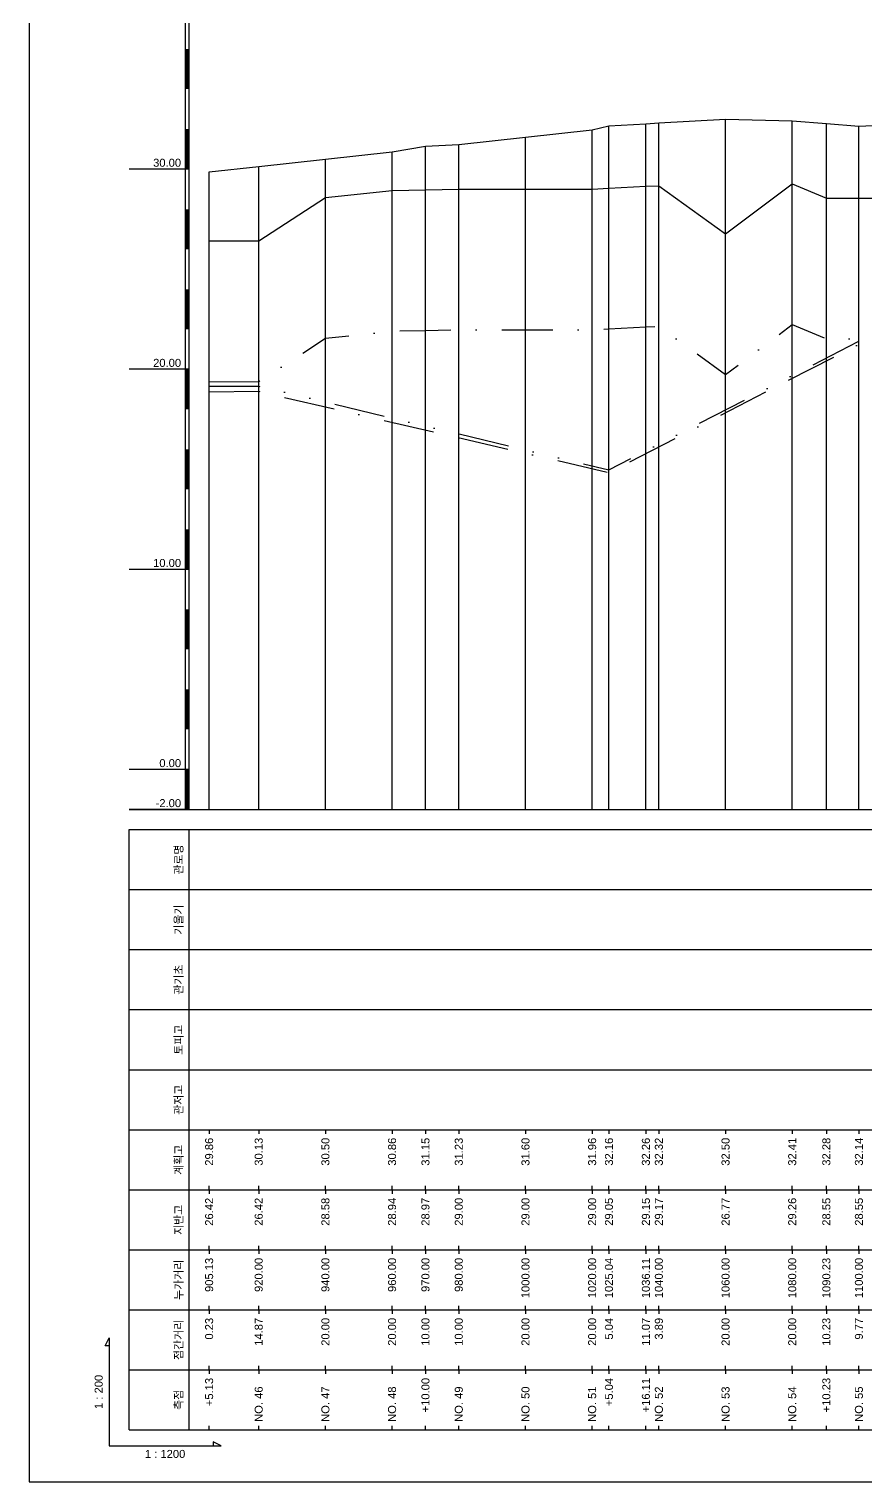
# Model space of a CAD drawing. Header units: millimetres. Extents: x -105495 to 3444, y -108190 to 2013.
# Drawn here: x 20 to 229.1, y -14168 to -13805 of the extents above; entities that cross this region are included whole.
import ezdxf
from ezdxf.enums import TextEntityAlignment as Align

# ---------------------------------------------------------------- set-up
doc = ezdxf.new("R2010")
doc.units = ezdxf.units.MM
for name, pattern in [('BORDER', [44.45, 12.7, -6.35, 12.7, -6.35, 0, -6.35]), ('DASHDOT', [25.4, 12.7, -6.35, 0, -6.35]), ('DIVIDE', [31.75, 12.7, -6.35, 0, -6.35, 0, -6.35])]:
    doc.linetypes.add(name, pattern=pattern)
for name, color, linetype in [('KZ_종단_계획선', 1, 'Continuous'), ('KZ_종단_도각', 7, 'Continuous'), ('KZ_종단_수직선', 7, 'Continuous'), ('KZ_종단_암선1', 56, 'DASHDOT'), ('KZ_종단_암선2', 4, 'DIVIDE'), ('KZ_종단_암선3', 6, 'BORDER'), ('KZ_종단_지반선', 3, 'Continuous'), ('KZ_종단_테이블문자', 7, 'Continuous'), ('KZ_종단_테이블선', 7, 'Continuous'), ('KZ_종단_폴대', 7, 'Continuous')]:
    doc.layers.add(name, color=color, linetype=linetype)
doc.styles.get("Standard").update_dxf_attribs({"font": 'arial.ttf'})

msp = doc.modelspace()

# ---------------------------------------------------------------- linework, layer by layer
at = {"layer": 'KZ_종단_계획선'}
msp.add_lwpolyline([(65, -13840.68), (65, -13840.69), (77.39, -13839.35), (94.06, -13837.51), (110.72, -13835.68), (119.06, -13834.25), (127.39, -13833.85), (144.06, -13832.01), (160.72, -13830.18), (164.93, -13829.2), (174.15, -13828.7), (177.39, -13828.39), (194.06, -13827.52), (210.72, -13827.94), (219.25, -13828.61), (227.39, -13829.29), (230.91, -13829.07)], dxfattribs=at)
at = {"layer": 'KZ_종단_도각'}
msp.add_lwpolyline([(20, -14168), (861, -14168), (861, -13574), (20, -13574)], close=True, dxfattribs=at)
at = {"layer": 'KZ_종단_수직선'}
for p, q in [((160.72, -14000), (160.72, -13830.18)), ((164.92, -14000), (164.92, -13829.2)), ((174.15, -14000), (174.15, -13828.7)), ((177.39, -14000), (177.39, -13828.39)), ((194.06, -14000), (194.06, -13827.52)), ((210.72, -14000), (210.72, -13827.94)), ((219.25, -14000), (219.25, -13828.61)), ((227.39, -14000), (227.39, -13829.29)), ((127.39, -14000), (127.39, -13833.85)), ((144.06, -14000), (144.06, -13832.01)), ((94.06, -14000), (94.06, -13837.51)), ((110.72, -14000), (110.72, -13835.68)), ((119.06, -14000), (119.06, -13834.25)), ((65, -14000), (65, -13840.69)), ((77.39, -14000), (77.39, -13839.35))]:
    msp.add_line(p, q, dxfattribs=at)
at = {"layer": 'KZ_종단_암선1', "flags": 128}
msp.add_lwpolyline([(65, -13893.1), (77.39, -13893.09), (94.06, -13882.25), (110.72, -13880.47), (119.06, -13880.31), (127.39, -13880.15), (144.06, -13880.14), (160.72, -13880.13), (164.92, -13879.89), (174.15, -13879.37), (177.39, -13879.3), (194.06, -13891.31), (210.72, -13878.82), (219.25, -13882.36), (227.39, -13882.36), (230.91, -13882.36), (230.91, -13882.36), (244.06, -13882.35), (260.72, -13882.34), (277.39, -13882.33), (279.84, -13882.34), (294.06, -13882.4), (310.72, -13882.68), (327.39, -13874.11), (344.06, -13878.67), (347.1, -13878.89), (347.27, -13878.87), (347.27, -13878.87), (347.27, -13878.87), (347.27, -13878.87), (347.27, -13878.87), (347.27, -13878.87), (360.72, -13877.74), (377.39, -13877.72), (394.06, -13872.36), (410.72, -13868.61), (427.39, -13859.71), (444.06, -13866.05), (460.72, -13872.48), (468.58, -13874.58), (477.39, -13875.99), (478.75, -13876.6), (485.1, -13879.45), (494.06, -13879.72), (496.57, -13878.93)], dxfattribs=at)
at = {"layer": 'KZ_종단_암선2', "flags": 128}
msp.add_lwpolyline([(65, -13894.26), (77.39, -13894.21), (164.92, -13915.11), (227.39, -13883.01), (230.91, -13882.99), (230.91, -13882.99), (244.06, -13882.94), (260.72, -13882.88), (277.39, -13882.82), (279.84, -13882.8), (294.06, -13882.69), (310.72, -13883.37), (327.39, -13883.43), (344.06, -13896.54), (347.1, -13898.24), (347.27, -13898.31), (347.27, -13898.31), (347.27, -13898.31), (347.27, -13898.31), (347.27, -13898.31), (347.27, -13898.31), (360.72, -13903.72), (377.39, -13911.96), (394.06, -13914.99), (410.72, -13919.64), (427.39, -13919.13), (444.06, -13933.87), (460.72, -13948.69), (468.58, -13954.76), (477.39, -13960.6), (478.75, -13961.89), (485.1, -13967.94), (494.06, -13972.73), (496.57, -13973.2)], dxfattribs=at)
at = {"layer": 'KZ_종단_암선3', "flags": 128}
msp.add_lwpolyline([(65, -13895.6), (77.39, -13895.51), (164.92, -13915.79), (227.39, -13883.75), (230.91, -13883.73), (230.91, -13883.73), (244.06, -13883.63), (260.72, -13883.51), (277.39, -13883.39), (279.84, -13883.34), (294.06, -13883.03)], dxfattribs=at)
at = {"layer": 'KZ_종단_지반선', "flags": 128}
msp.add_lwpolyline([(65, -13857.92), (77.39, -13857.92), (94.06, -13847.08), (110.72, -13845.31), (119.06, -13845.16), (127.39, -13845), (144.06, -13845), (160.72, -13845), (164.92, -13844.76), (174.15, -13844.24), (177.39, -13844.16), (194.06, -13856.13), (210.72, -13843.7), (219.25, -13847.26), (227.39, -13847.26), (230.91, -13847.26)], dxfattribs=at)
at = {"layer": 'KZ_종단_테이블선'}
for p, q in [((45, -14000), (501.57, -14000)), ((45, -14020), (45, -14005)), ((45, -14005), (501.57, -14005)), ((60, -14020), (60, -14005)), ((45, -14035), (45, -14020)), ((45, -14020), (501.57, -14020)), ((60, -14035), (60, -14020)), ((45, -14050), (45, -14035)), ((45, -14035), (501.57, -14035)), ((60, -14050), (60, -14035)), ((45, -14065), (45, -14050)), ((45, -14050), (501.57, -14050)), ((60, -14065), (60, -14050)), ((45, -14080), (45, -14065)), ((45, -14065), (501.57, -14065)), ((60, -14080), (60, -14065)), ((45, -14095), (45, -14080)), ((45, -14080), (501.57, -14080)), ((60, -14095), (60, -14080)), ((65, -14080), (65, -14081)), ((77.39, -14080), (77.39, -14081)), ((94.06, -14080), (94.06, -14081)), ((110.72, -14080), (110.72, -14081)), ((119.06, -14080), (119.06, -14081)), ((127.39, -14080), (127.39, -14081)), ((144.06, -14080), (144.06, -14081)), ((160.72, -14080), (160.72, -14081)), ((164.92, -14080), (164.92, -14081)), ((174.15, -14080), (174.15, -14081)), ((177.39, -14080), (177.39, -14081)), ((194.06, -14080), (194.06, -14081)), ((210.72, -14080), (210.72, -14081)), ((219.25, -14080), (219.25, -14081)), ((227.39, -14080), (227.39, -14081)), ((45, -14110), (45, -14095)), ((45, -14095), (501.57, -14095)), ((60, -14110), (60, -14095)), ((65, -14095), (65, -14094)), ((65, -14095), (65, -14096)), ((77.39, -14095), (77.39, -14094)), ((77.39, -14095), (77.39, -14096)), ((94.06, -14095), (94.06, -14094)), ((94.06, -14095), (94.06, -14096)), ((110.72, -14095), (110.72, -14094)), ((110.72, -14095), (110.72, -14096)), ((119.06, -14095), (119.06, -14094)), ((119.06, -14095), (119.06, -14096)), ((127.39, -14095), (127.39, -14094)), ((127.39, -14095), (127.39, -14096)), ((144.06, -14095), (144.06, -14094)), ((144.06, -14095), (144.06, -14096)), ((160.72, -14095), (160.72, -14094)), ((160.72, -14095), (160.72, -14096)), ((164.92, -14095), (164.92, -14094)), ((164.92, -14095), (164.92, -14096)), ((174.15, -14095), (174.15, -14094)), ((174.15, -14095), (174.15, -14096)), ((177.39, -14095), (177.39, -14094)), ((177.39, -14095), (177.39, -14096)), ((194.06, -14095), (194.06, -14094)), ((194.06, -14095), (194.06, -14096)), ((210.72, -14095), (210.72, -14094)), ((210.72, -14095), (210.72, -14096)), ((219.25, -14095), (219.25, -14094)), ((219.25, -14095), (219.25, -14096)), ((227.39, -14095), (227.39, -14094)), ((227.39, -14095), (227.39, -14096)), ((65, -14110), (65, -14109)), ((77.39, -14110), (77.39, -14109)), ((94.06, -14110), (94.06, -14109)), ((110.72, -14110), (110.72, -14109)), ((119.06, -14110), (119.06, -14109)), ((127.39, -14110), (127.39, -14109)), ((144.06, -14110), (144.06, -14109)), ((160.72, -14110), (160.72, -14109)), ((164.92, -14110), (164.92, -14109)), ((174.15, -14110), (174.15, -14109)), ((177.39, -14110), (177.39, -14109)), ((194.06, -14110), (194.06, -14109)), ((210.72, -14110), (210.72, -14109)), ((219.25, -14110), (219.25, -14109)), ((227.39, -14110), (227.39, -14109)), ((45, -14125), (45, -14110)), ((45, -14110), (501.57, -14110)), ((60, -14125), (60, -14110)), ((65, -14110), (65, -14111)), ((77.39, -14110), (77.39, -14111)), ((94.06, -14110), (94.06, -14111)), ((110.72, -14110), (110.72, -14111)), ((119.06, -14110), (119.06, -14111)), ((127.39, -14110), (127.39, -14111)), ((144.06, -14110), (144.06, -14111)), ((160.72, -14110), (160.72, -14111)), ((164.92, -14110), (164.92, -14111)), ((174.15, -14110), (174.15, -14111)), ((177.39, -14110), (177.39, -14111)), ((194.06, -14110), (194.06, -14111)), ((210.72, -14110), (210.72, -14111)), ((219.25, -14110), (219.25, -14111)), ((227.39, -14110), (227.39, -14111)), ((65, -14125), (65, -14124)), ((77.39, -14125), (77.39, -14124)), ((94.06, -14125), (94.06, -14124)), ((110.72, -14125), (110.72, -14124)), ((119.06, -14125), (119.06, -14124)), ((127.39, -14125), (127.39, -14124)), ((144.06, -14125), (144.06, -14124)), ((160.72, -14125), (160.72, -14124)), ((164.92, -14125), (164.92, -14124)), ((174.15, -14125), (174.15, -14124)), ((177.39, -14125), (177.39, -14124)), ((194.06, -14125), (194.06, -14124)), ((210.72, -14125), (210.72, -14124)), ((219.25, -14125), (219.25, -14124)), ((227.39, -14125), (227.39, -14124)), ((45, -14140), (45, -14125)), ((45, -14125), (501.57, -14125)), ((60, -14140), (60, -14125)), ((65, -14125), (65, -14126)), ((77.39, -14125), (77.39, -14126)), ((94.06, -14125), (94.06, -14126)), ((110.72, -14125), (110.72, -14126)), ((119.06, -14125), (119.06, -14126)), ((127.39, -14125), (127.39, -14126)), ((144.06, -14125), (144.06, -14126)), ((160.72, -14125), (160.72, -14126)), ((164.92, -14125), (164.92, -14126)), ((174.15, -14125), (174.15, -14126)), ((177.39, -14125), (177.39, -14126)), ((194.06, -14125), (194.06, -14126)), ((210.72, -14125), (210.72, -14126)), ((219.25, -14125), (219.25, -14126)), ((227.39, -14125), (227.39, -14126)), ((45, -14155), (45, -14140)), ((45, -14140), (501.57, -14140)), ((60, -14155), (60, -14140)), ((65, -14140), (65, -14139)), ((65, -14140), (65, -14141)), ((77.39, -14140), (77.39, -14139)), ((77.39, -14140), (77.39, -14141)), ((94.06, -14140), (94.06, -14139)), ((94.06, -14140), (94.06, -14141)), ((110.72, -14140), (110.72, -14139)), ((110.72, -14140), (110.72, -14141)), ((119.06, -14140), (119.06, -14139)), ((119.06, -14140), (119.06, -14141)), ((127.39, -14140), (127.39, -14139)), ((127.39, -14140), (127.39, -14141)), ((144.06, -14140), (144.06, -14139)), ((144.06, -14140), (144.06, -14141)), ((160.72, -14140), (160.72, -14139)), ((160.72, -14140), (160.72, -14141)), ((164.92, -14140), (164.92, -14139)), ((164.92, -14140), (164.92, -14141)), ((174.15, -14140), (174.15, -14139)), ((174.15, -14140), (174.15, -14141)), ((177.39, -14140), (177.39, -14139)), ((177.39, -14140), (177.39, -14141)), ((194.06, -14140), (194.06, -14139)), ((194.06, -14140), (194.06, -14141)), ((210.72, -14140), (210.72, -14139)), ((210.72, -14140), (210.72, -14141)), ((219.25, -14140), (219.25, -14139)), ((219.25, -14140), (219.25, -14141)), ((227.39, -14140), (227.39, -14139)), ((227.39, -14140), (227.39, -14141)), ((45, -14155), (501.57, -14155)), ((65, -14155), (65, -14154)), ((77.39, -14155), (77.39, -14154)), ((94.06, -14155), (94.06, -14154)), ((110.72, -14155), (110.72, -14154)), ((119.06, -14155), (119.06, -14154)), ((127.39, -14155), (127.39, -14154)), ((144.06, -14155), (144.06, -14154)), ((160.72, -14155), (160.72, -14154)), ((164.92, -14155), (164.92, -14154)), ((174.15, -14155), (174.15, -14154)), ((177.39, -14155), (177.39, -14154)), ((194.06, -14155), (194.06, -14154)), ((210.72, -14155), (210.72, -14154)), ((219.25, -14155), (219.25, -14154)), ((227.39, -14155), (227.39, -14154))]:
    msp.add_line(p, q, dxfattribs=at)
msp.add_lwpolyline([(40, -14134), (39, -14134), (40, -14132), (40, -14159), (68, -14159), (66, -14158), (66, -14159)], dxfattribs=at)
at = {"layer": 'KZ_종단_폴대'}
for p, q in [((60, -13840), (45, -13840)), ((60, -13890), (45, -13890)), ((60, -13940), (45, -13940)), ((60, -13990), (45, -13990)), ((60, -14000), (45, -14000))]:
    msp.add_line(p, q, dxfattribs=at)
msp.add_lwpolyline([(60, -14000), (60, -13765), (59, -13765), (59, -14000), (60, -14000)], dxfattribs=at)
at = {"layer": 'KZ_종단_폴대', "const_width": 1}
for points in [[(59.5, -13820), (59.5, -13810)], [(59.5, -13840), (59.5, -13830)], [(59.5, -13860), (59.5, -13850)], [(59.5, -13880), (59.5, -13870)], [(59.5, -13900), (59.5, -13890)], [(59.5, -13920), (59.5, -13910)], [(59.5, -13940), (59.5, -13930)], [(59.5, -13960), (59.5, -13950)], [(59.5, -13980), (59.5, -13970)], [(59.5, -14000), (59.5, -13990)]]:
    msp.add_lwpolyline(points, dxfattribs=at)

# ---------------------------------------------------------------- texts
at = {"layer": 'KZ_종단_테이블문자'}
for s, p in [('29.86', (65, -14082)), ('30.13', (77.39, -14082)), ('30.50', (94.06, -14082)), ('30.86', (110.72, -14082)), ('31.15', (119.06, -14082)), ('31.23', (127.39, -14082)), ('31.60', (144.06, -14082)), ('31.96', (160.72, -14082)), ('32.16', (164.92, -14082)), ('32.26', (174.15, -14082)), ('32.32', (177.39, -14082)), ('32.50', (194.06, -14082)), ('32.41', (210.72, -14082)), ('32.28', (219.25, -14082)), ('32.14', (227.39, -14082)), ('26.42', (65, -14097)), ('26.42', (77.39, -14097)), ('28.58', (94.06, -14097)), ('28.94', (110.72, -14097)), ('28.97', (119.06, -14097)), ('29.00', (127.39, -14097)), ('29.00', (144.06, -14097)), ('29.00', (160.72, -14097)), ('29.05', (164.92, -14097)), ('29.15', (174.15, -14097)), ('29.17', (177.39, -14097)), ('26.77', (194.06, -14097)), ('29.26', (210.72, -14097)), ('28.55', (219.25, -14097)), ('28.55', (227.39, -14097)), ('905.13', (65, -14112)), ('920.00', (77.39, -14112)), ('940.00', (94.06, -14112)), ('960.00', (110.72, -14112)), ('970.00', (119.06, -14112)), ('980.00', (127.39, -14112)), ('1000.00', (144.06, -14112)), ('1020.00', (160.72, -14112)), ('1025.04', (164.92, -14112)), ('1036.11', (174.15, -14112)), ('1040.00', (177.39, -14112)), ('1060.00', (194.06, -14112)), ('1080.00', (210.72, -14112)), ('1090.23', (219.25, -14112)), ('1100.00', (227.39, -14112)), ('0.23', (65, -14127)), ('14.87', (77.39, -14127)), ('20.00', (94.06, -14127)), ('20.00', (110.72, -14127)), ('10.00', (119.06, -14127)), ('10.00', (127.39, -14127)), ('20.00', (144.06, -14127)), ('20.00', (160.72, -14127)), ('5.04', (164.92, -14127)), ('11.07', (174.15, -14127)), ('3.89', (177.39, -14127)), ('20.00', (194.06, -14127)), ('20.00', (210.72, -14127)), ('10.23', (219.25, -14127)), ('9.77', (227.39, -14127)), ('+5.13', (65, -14142)), ('+10.00', (119.06, -14142)), ('+5.04', (164.92, -14142)), ('+16.11', (174.15, -14142)), ('+10.23', (219.25, -14142))]:
    msp.add_text(s, height=2, rotation=90, dxfattribs=at).set_placement(p, align=Align.MIDDLE_RIGHT)
for s, p in [('NO. 46', (77.39, -14153)), ('NO. 47', (94.06, -14153)), ('NO. 48', (110.72, -14153)), ('NO. 49', (127.39, -14153)), ('NO. 50', (144.06, -14153)), ('NO. 51', (160.72, -14153)), ('NO. 52', (177.39, -14153)), ('NO. 53', (194.06, -14153)), ('NO. 54', (210.72, -14153)), ('NO. 55', (227.39, -14153))]:
    msp.add_text(s, height=2, rotation=90, dxfattribs=at).set_placement(p, align=Align.MIDDLE_LEFT)
at = {"layer": 'KZ_종단_테이블선'}
for s, p in [('관로명', (59, -14012.5)), ('기울기', (59, -14027.5)), ('관기초', (59, -14042.5)), ('토피고', (59, -14057.5)), ('관저고', (59, -14072.5)), ('계획고', (59, -14087.5)), ('지반고', (59, -14102.5)), ('누가거리', (59, -14117.5)), ('점간거리', (59, -14132.5)), ('1 : 200', (39, -14145.5)), ('측점', (59, -14147.5))]:
    msp.add_text(s, height=2, rotation=90, dxfattribs=at).set_placement(p, align=Align.BOTTOM_CENTER)
msp.add_text('1 : 1200', height=2, dxfattribs=at).set_placement((54, -14160), align=Align.TOP_CENTER)
at = {"layer": 'KZ_종단_폴대'}
for s, p in [('30.00', (58, -13840)), ('20.00', (58, -13890)), ('10.00', (58, -13940)), ('0.00', (58, -13990)), ('-2.00', (58, -14000))]:
    msp.add_text(s, height=2, dxfattribs=at).set_placement(p, align=Align.BOTTOM_RIGHT)

doc.saveas('drawing.dxf')
